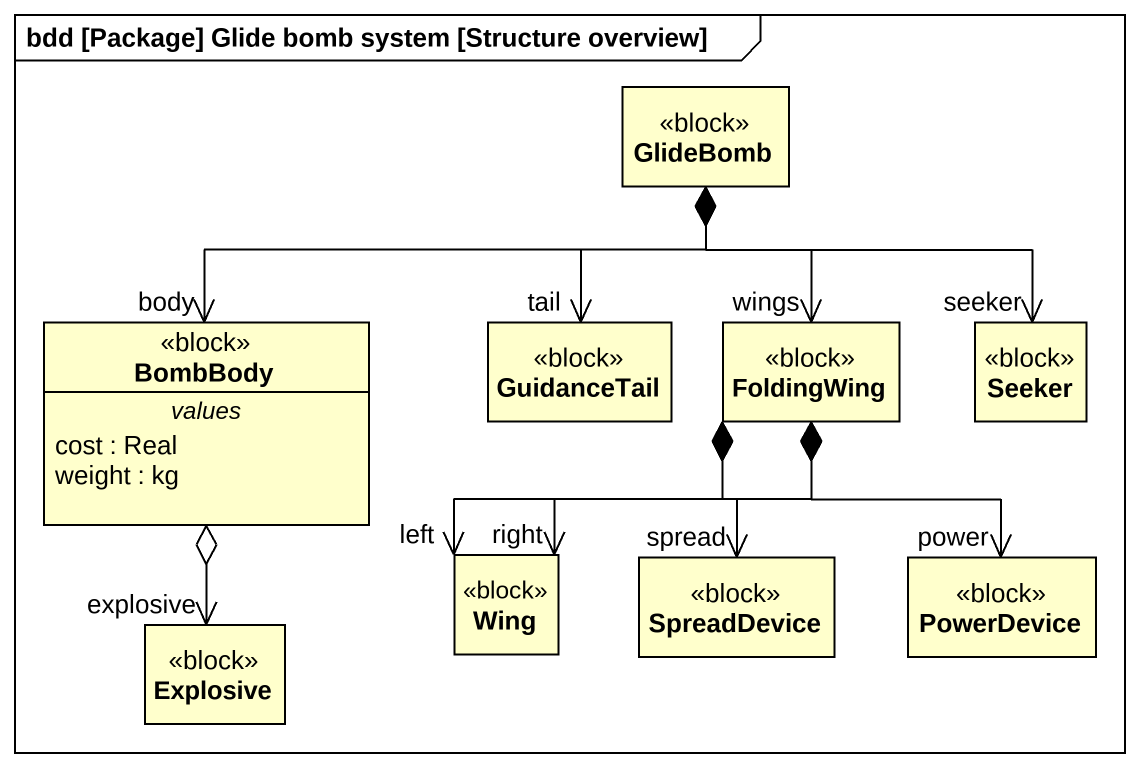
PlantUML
@startuml
mainframe bdd [Package] Glide bomb system [Structure overview]
hide circle
hide empty members
class GlideBomb <<block>>
class BombBody <<block>> {
  -- values --
  cost : Real
  weight : kg
}
class GuidanceTail <<block>>
class FoldingWing <<block>>
class Seeker <<block>>
class Wing <<block>>
class SpreadDevice <<block>>
class PowerDevice <<block>>
class Explosive <<block>>
GlideBomb *-left-> "body" BombBody
GlideBomb *--> "tail" GuidanceTail
GlideBomb *--> "wings" FoldingWing
GlideBomb *--> "seeker" Seeker
BombBody o--> "explosive" Explosive
FoldingWing *--> "right" Wing
FoldingWing *--> "left" Wing
FoldingWing *--> "spread" SpreadDevice
FoldingWing *--> "power" PowerDevice
@enduml
